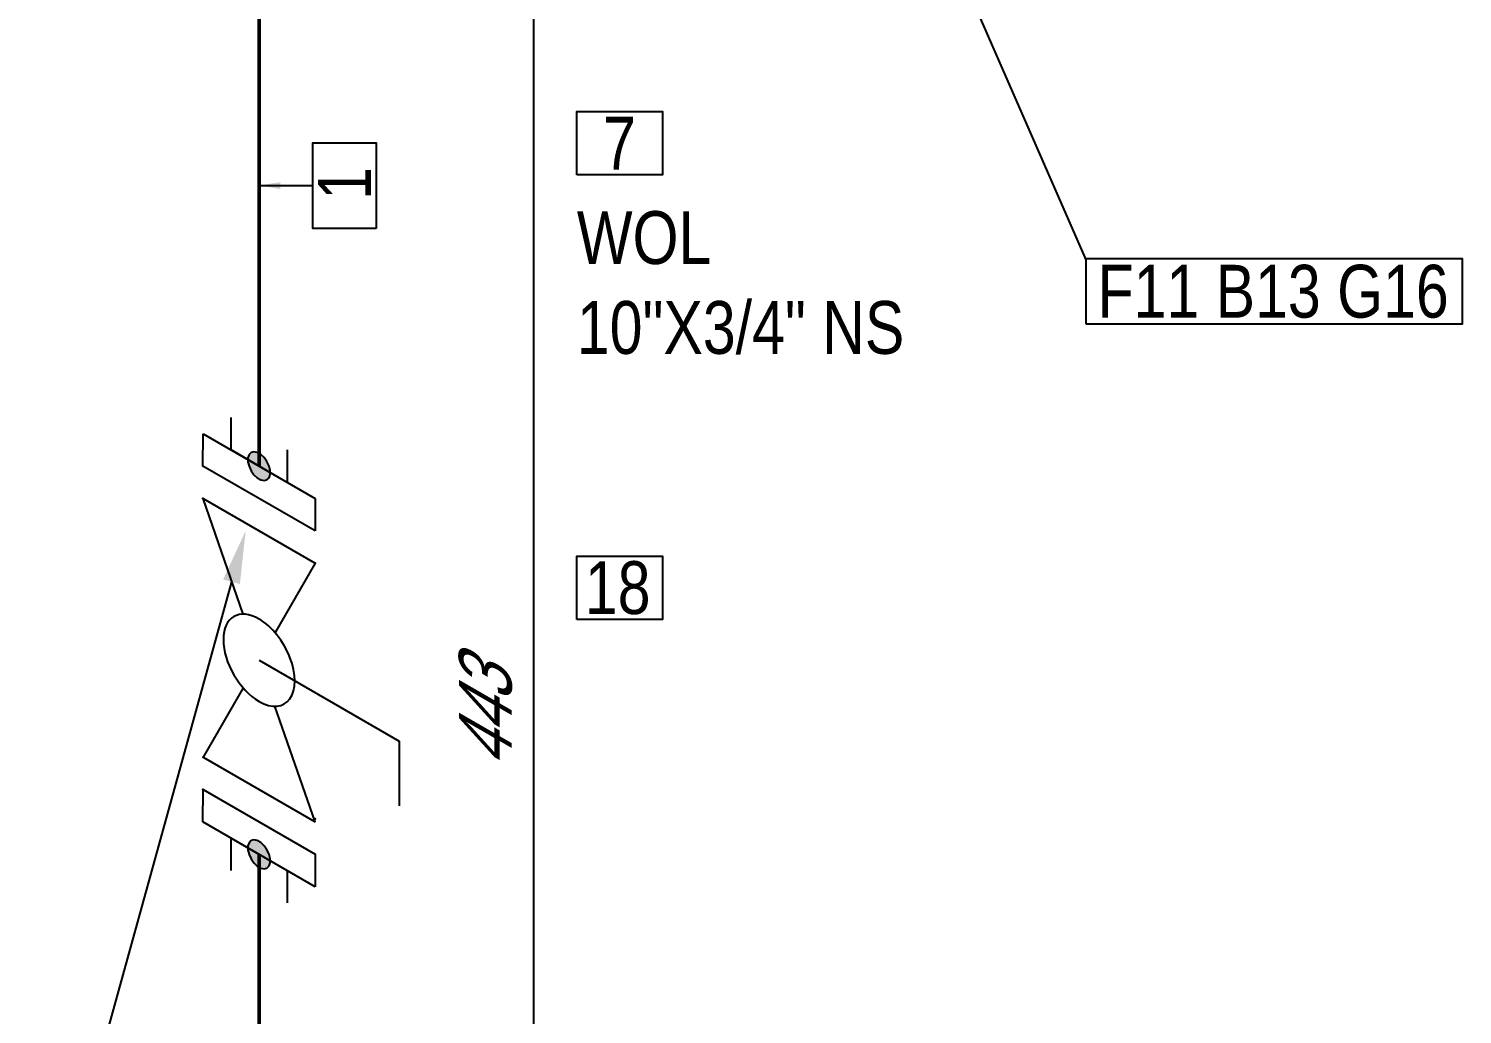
# Model space of a CAD drawing. Header units: millimetres. Extents: x 0 to 594, y 0 to 420.
# Drawn here: x 78.1 to 145.9, y 214.8 to 261.4 of the extents above; entities that cross this region are included whole.
import ezdxf
from ezdxf import colors
from ezdxf.entities.mleader import LeaderData, LeaderLine
from ezdxf.enums import TextEntityAlignment as Align
from ezdxf.math import Vec2, Vec3

# ---------------------------------------------------------------- set-up
doc = ezdxf.new("R2010")
doc.units = ezdxf.units.MM
doc.header["$LTSCALE"] = 0.25
for name, color, linetype in [('밸브', 4, 'Continuous'), ('용접', 1, 'Continuous'), ('주석', 7, 'Continuous'), ('치수', 1, 'Continuous')]:
    doc.layers.add(name, color=color, linetype=linetype)
doc.layers.add('파이프 작은 보어', color=30, linetype='Continuous', lineweight=50)
doc.styles.add('AdskIsoAnnotation', font='arial.ttf', dxfattribs={"width": 0.8, "height": 1})
doc.styles.add('AdskIsoMetric', font='arial.ttf', dxfattribs={"width": 0.8, "height": 2.5})
doc.styles.add('AdskIsoMetric30', font='arial.ttf', dxfattribs={"width": 0.8, "oblique": 30, "height": 2.5})
doc.styles.get("Standard").update_dxf_attribs({"font": 'arial.ttf'})
doc.dimstyles.new('AdskIsoMetric', dxfattribs={"dimtxt": 2.5, "dimasz": 2.5, "dimexe": 1, "dimexo": 2, "dimgap": 0.8, "dimtad": 1, "dimdec": 0, "dimrnd": 1, "dimzin": 0, "dimdsep": 46, "dimtxsty": 'AdskIsoMetric', "dimcen": 0, "dimclrt": 7, "dimadec": 0, "dimazin": 0, "dimtfac": 1, "dimtdec": 0, "dimtmove": 1, "dimatfit": 3, "dimfxl": 0, "dimfrac": 2, "dimtolj": 1, "dimtzin": 0, "dimarcsym": 0})

# ---------------------------------------------------------------- blocks, each defined once
blk = doc.blocks.new('플랜지-1-IsoLeft')
at = {"color": 0, "linetype": 'ByBlock', "lineweight": -2}
blk.add_wipeout([(-0.1326, -0.1276), (-0.221, -0.0765), (0.1326, 0.1276), (0.221, 0.0765)], dxfattribs=at)
at = {"color": 0, "linetype": 'ByBlock', "lineweight": -2, "extrusion": (0, 0.816497, 0.57735)}
for p, q in [((-0.221, -0.0765), (0.1326, 0.1276)), ((0.1326, 0.1276), (0.221, 0.0765)), ((0.221, 0.0765), (-0.1326, -0.1276)), ((-0.1326, -0.1276), (-0.221, -0.0765))]:
    blk.add_line(p, q, dxfattribs=at)
at = {"color": 0, "linetype": 'ByBlock', "lineweight": -2}
blk.add_wipeout([(-0.1326, -0.1276), (-0.221, -0.0765), (0.1326, 0.1276), (0.221, 0.0765)], dxfattribs=at)
at = {"color": 0, "linetype": 'ByBlock', "lineweight": -2, "extrusion": (0, 0.816497, 0.57735)}
for p, q in [((-0.221, -0.0765), (0.1326, 0.1276)), ((0.1326, 0.1276), (0.221, 0.0765)), ((0.221, 0.0765), (-0.1326, -0.1276)), ((-0.1326, -0.1276), (-0.221, -0.0765))]:
    blk.add_line(p, q, dxfattribs=at)
blk = doc.blocks.new('개스킷-1-IsoLeft')
at = {"color": 0, "linetype": 'ByBlock', "lineweight": -2}
for p in [(0.1238, 0.1326), (0.221, 0.0765), (-0.221, -0.0765), (-0.1326, -0.1276)]:
    blk.add_point(p, dxfattribs=at)
blk = doc.blocks.new('볼 밸브-1-IsoLeft')
at = {"color": 0, "linetype": 'ByBlock', "lineweight": -2, "extrusion": (0, 0.816497, 0.57735)}
for p, q in [((-0.5303, 0.1021), (-0.1768, 0.3062)), ((-0.1768, 0.3062), (-0.0503, 0.0872)), ((-0.1511, 0.0289), (-0.5303, 0.1021)), ((0.5303, -0.1021), (0.151, -0.0291)), ((0.0503, -0.0872), (0.1768, -0.3062)), ((0.1125, -0.065), (0.1125, -0.065)), ((0.1768, -0.3062), (0.5303, -0.1021))]:
    blk.add_line(p, q, dxfattribs=at)
at = {"linetype": 'ByBlock'}
for start_param, end_param in [(2.356194, 5.497787), (-0.785398, 2.356194)]:
    blk.add_ellipse((0, 0), major_axis=(-0.1592, 0), ratio=0.57735, start_param=start_param, end_param=end_param, dxfattribs=at)
blk = doc.blocks.new('Operator_Lever-2-IsoLeft')
at = {"color": 0, "linetype": 'ByBlock', "lineweight": -2, "extrusion": (0, -0.816497, -0.57735)}
for p, q in [((0, 0), (0.4419, 0.2552)), ((0.4419, 0.2552), (0.6187, 0.1531))]:
    blk.add_line(p, q, dxfattribs=at)
blk = doc.blocks.new('*D175')
at = {"layer": 'Defpoints', "color": 0}
for p in [(90.729, 273.381), (88.961, 195.468), (101.952, 187.968)]:
    blk.add_point(p, dxfattribs=at)
at = {"layer": '치수', "color": 0, "lineweight": -2}
for p, q in [((92.729, 272.226), (102.952, 266.324)), ((101.952, 264.401), (101.952, 190.468)), ((90.961, 194.313), (102.952, 187.39))]:
    blk.add_line(p, q, dxfattribs=at)
at = {"layer": '치수', "color": 0}
for points in [[(101.535, 264.401), (102.368, 264.401), (101.952, 266.901)], [(101.535, 190.468), (102.368, 190.468), (101.952, 187.968)]]:
    blk.add_solid(points, dxfattribs=at)
at = {"layer": '치수', "color": 7, "insert": (99.685, 228.743), "char_height": 2.5, "attachment_point": 5, "rotation": 90, "style": 'AdskIsoMetric30'}
blk.add_mtext('\\A1;443', dxfattribs=at)
blk = doc.blocks.new('SocketWeld-1-IsoLeft')
blk.add_hatch(color=256).paths.add_polyline_path([(-0.0294, -0.0234), (-0.0291, -0.0234), (-0.0288, -0.0235), (-0.0285, -0.0236), (-0.0283, -0.0237), (-0.028, -0.0238), (-0.0277, -0.0239), (-0.0274, -0.0239), (-0.0271, -0.024), (-0.0268, -0.0241), (-0.0265, -0.0242), (-0.0263, -0.0243), (-0.026, -0.0244), (-0.0257, -0.0244), (-0.0254, -0.0245), (-0.0251, -0.0246), (-0.0248, -0.0247), (-0.0246, -0.0248), (-0.0243, -0.0249), (-0.024, -0.0249), (-0.0237, -0.025), (-0.0234, -0.0251), (-0.0231, -0.0252), (-0.0228, -0.0253), (-0.0226, -0.0254), (-0.0223, -0.0254), (-0.022, -0.0255), (-0.0217, -0.0256), (-0.0214, -0.0257), (-0.0211, -0.0258), (-0.0209, -0.0259), (-0.0206, -0.0259), (-0.0203, -0.026), (-0.02, -0.0261), (-0.0197, -0.0262), (-0.0194, -0.0263), (-0.0191, -0.0264), (-0.0189, -0.0265), (-0.0186, -0.0265), (-0.0183, -0.0266), (-0.018, -0.0267), (-0.0177, -0.0268), (-0.0174, -0.0269), (-0.0172, -0.027), (-0.0169, -0.027), (-0.0166, -0.0271), (-0.0163, -0.0272), (-0.016, -0.0273), (-0.0157, -0.0274), (-0.0155, -0.0275), (-0.0155, -0.0275), (-0.0151, -0.0275), (-0.0148, -0.0275), (-0.0145, -0.0275), (-0.0142, -0.0276), (-0.0139, -0.0276), (-0.0136, -0.0276), (-0.0132, -0.0277), (-0.0129, -0.0277), (-0.0126, -0.0277), (-0.0123, -0.0277), (-0.012, -0.0278), (-0.0117, -0.0278), (-0.0114, -0.0278), (-0.011, -0.0279), (-0.0107, -0.0279), (-0.0104, -0.0279), (-0.0101, -0.0279), (-0.0098, -0.028), (-0.0095, -0.028), (-0.0091, -0.028), (-0.0088, -0.0281), (-0.0085, -0.0281), (-0.0082, -0.0281), (-0.0079, -0.0281), (-0.0076, -0.0282), (-0.0073, -0.0282), (-0.0069, -0.0282), (-0.0066, -0.0283), (-0.0063, -0.0283), (-0.006, -0.0283), (-0.0057, -0.0283), (-0.0054, -0.0284), (-0.005, -0.0284), (-0.0047, -0.0284), (-0.0044, -0.0285), (-0.0041, -0.0285), (-0.0038, -0.0285), (-0.0035, -0.0286), (-0.0032, -0.0286), (-0.0028, -0.0286), (-0.0025, -0.0286), (-0.0022, -0.0287), (-0.0019, -0.0287), (-0.0016, -0.0287), (-0.0013, -0.0288), (-0.0009, -0.0288), (-0.0006, -0.0288), (-0.0003, -0.0288), (0, -0.0289), (0, -0.0289), (0.0003, -0.0288), (0.0006, -0.0288), (0.0009, -0.0288), (0.0013, -0.0288), (0.0016, -0.0287), (0.0019, -0.0287), (0.0022, -0.0287), (0.0025, -0.0286), (0.0028, -0.0286), (0.0032, -0.0286), (0.0035, -0.0286), (0.0038, -0.0285), (0.0041, -0.0285), (0.0044, -0.0285), (0.0047, -0.0284), (0.005, -0.0284), (0.0054, -0.0284), (0.0057, -0.0283), (0.006, -0.0283), (0.0063, -0.0283), (0.0066, -0.0283), (0.0069, -0.0282), (0.0073, -0.0282), (0.0076, -0.0282), (0.0079, -0.0281), (0.0082, -0.0281), (0.0085, -0.0281), (0.0088, -0.0281), (0.0091, -0.028), (0.0095, -0.028), (0.0098, -0.028), (0.0101, -0.0279), (0.0104, -0.0279), (0.0107, -0.0279), (0.011, -0.0279), (0.0114, -0.0278), (0.0117, -0.0278), (0.012, -0.0278), (0.0123, -0.0277), (0.0126, -0.0277), (0.0129, -0.0277), (0.0132, -0.0277), (0.0136, -0.0276), (0.0139, -0.0276), (0.0142, -0.0276), (0.0145, -0.0275), (0.0148, -0.0275), (0.0151, -0.0275), (0.0155, -0.0275), (0.0155, -0.0275), (0.0157, -0.0274), (0.016, -0.0273), (0.0163, -0.0272), (0.0166, -0.0271), (0.0169, -0.027), (0.0172, -0.027), (0.0174, -0.0269), (0.0177, -0.0268), (0.018, -0.0267), (0.0183, -0.0266), (0.0186, -0.0265), (0.0189, -0.0265), (0.0191, -0.0264), (0.0194, -0.0263), (0.0197, -0.0262), (0.02, -0.0261), (0.0203, -0.026), (0.0206, -0.0259), (0.0209, -0.0259), (0.0211, -0.0258), (0.0214, -0.0257), (0.0217, -0.0256), (0.022, -0.0255), (0.0223, -0.0254), (0.0226, -0.0254), (0.0228, -0.0253), (0.0231, -0.0252), (0.0234, -0.0251), (0.0237, -0.025), (0.024, -0.0249), (0.0243, -0.0249), (0.0246, -0.0248), (0.0248, -0.0247), (0.0251, -0.0246), (0.0254, -0.0245), (0.0257, -0.0244), (0.026, -0.0244), (0.0263, -0.0243), (0.0265, -0.0242), (0.0268, -0.0241), (0.0271, -0.024), (0.0274, -0.0239), (0.0277, -0.0239), (0.028, -0.0238), (0.0283, -0.0237), (0.0285, -0.0236), (0.0288, -0.0235), (0.0291, -0.0234), (0.0294, -0.0234), (0.0294, -0.0234), (0.0296, -0.0232), (0.0298, -0.0231), (0.0301, -0.023), (0.0303, -0.0228), (0.0305, -0.0227), (0.0307, -0.0226), (0.031, -0.0224), (0.0312, -0.0223), (0.0314, -0.0222), (0.0316, -0.0221), (0.0319, -0.0219), (0.0321, -0.0218), (0.0323, -0.0217), (0.0325, -0.0215), (0.0328, -0.0214), (0.033, -0.0213), (0.0332, -0.0211), (0.0335, -0.021), (0.0337, -0.0209), (0.0339, -0.0207), (0.0341, -0.0206), (0.0344, -0.0205), (0.0346, -0.0204), (0.0348, -0.0202), (0.035, -0.0201), (0.0353, -0.02), (0.0355, -0.0198), (0.0357, -0.0197), (0.0359, -0.0196), (0.0362, -0.0194), (0.0364, -0.0193), (0.0366, -0.0192), (0.0368, -0.0191), (0.0371, -0.0189), (0.0373, -0.0188), (0.0375, -0.0187), (0.0377, -0.0185), (0.038, -0.0184), (0.0382, -0.0183), (0.0384, -0.0181), (0.0386, -0.018), (0.0389, -0.0179), (0.0391, -0.0177), (0.0393, -0.0176), (0.0395, -0.0175), (0.0398, -0.0174), (0.04, -0.0172), (0.0402, -0.0171), (0.0405, -0.017), (0.0405, -0.017), (0.0406, -0.0168), (0.0407, -0.0166), (0.0409, -0.0165), (0.041, -0.0163), (0.0412, -0.0161), (0.0413, -0.016), (0.0415, -0.0158), (0.0416, -0.0157), (0.0418, -0.0155), (0.0419, -0.0153), (0.042, -0.0152), (0.0422, -0.015), (0.0423, -0.0148), (0.0425, -0.0147), (0.0426, -0.0145), (0.0428, -0.0143), (0.0429, -0.0142), (0.0431, -0.014), (0.0432, -0.0138), (0.0433, -0.0137), (0.0435, -0.0135), (0.0436, -0.0134), (0.0438, -0.0132), (0.0439, -0.013), (0.0441, -0.0129), (0.0442, -0.0127), (0.0444, -0.0125), (0.0445, -0.0124), (0.0447, -0.0122), (0.0448, -0.012), (0.0449, -0.0119), (0.0451, -0.0117), (0.0452, -0.0115), (0.0454, -0.0114), (0.0455, -0.0112), (0.0457, -0.0111), (0.0458, -0.0109), (0.046, -0.0107), (0.0461, -0.0106), (0.0462, -0.0104), (0.0464, -0.0102), (0.0465, -0.0101), (0.0467, -0.0099), (0.0468, -0.0097), (0.047, -0.0096), (0.0471, -0.0094), (0.0473, -0.0092), (0.0474, -0.0091), (0.0476, -0.0089), (0.0476, -0.0089), (0.0476, -0.0087), (0.0477, -0.0086), (0.0477, -0.0084), (0.0478, -0.0082), (0.0478, -0.008), (0.0479, -0.0078), (0.0479, -0.0076), (0.048, -0.0075), (0.048, -0.0073), (0.0481, -0.0071), (0.0481, -0.0069), (0.0482, -0.0067), (0.0482, -0.0066), (0.0483, -0.0064), (0.0483, -0.0062), (0.0484, -0.006), (0.0484, -0.0058), (0.0485, -0.0056), (0.0485, -0.0055), (0.0486, -0.0053), (0.0486, -0.0051), (0.0487, -0.0049), (0.0487, -0.0047), (0.0488, -0.0046), (0.0488, -0.0044), (0.0489, -0.0042), (0.0489, -0.004), (0.049, -0.0038), (0.049, -0.0036), (0.0491, -0.0035), (0.0491, -0.0033), (0.0492, -0.0031), (0.0492, -0.0029), (0.0493, -0.0027), (0.0493, -0.0025), (0.0494, -0.0024), (0.0494, -0.0022), (0.0495, -0.002), (0.0495, -0.0018), (0.0496, -0.0016), (0.0496, -0.0015), (0.0497, -0.0013), (0.0497, -0.0011), (0.0498, -0.0009), (0.0498, -0.0007), (0.0499, -0.0005), (0.0499, -0.0004), (0.05, -0.0002), (0.05, 0), (0.05, 0), (0.05, 0.0002), (0.0499, 0.0004), (0.0499, 0.0005), (0.0498, 0.0007), (0.0498, 0.0009), (0.0497, 0.0011), (0.0497, 0.0013), (0.0496, 0.0015), (0.0496, 0.0016), (0.0495, 0.0018), (0.0495, 0.002), (0.0494, 0.0022), (0.0494, 0.0024), (0.0493, 0.0025), (0.0493, 0.0027), (0.0492, 0.0029), (0.0492, 0.0031), (0.0491, 0.0033), (0.0491, 0.0035), (0.049, 0.0036), (0.049, 0.0038), (0.0489, 0.004), (0.0489, 0.0042), (0.0488, 0.0044), (0.0488, 0.0046), (0.0487, 0.0047), (0.0487, 0.0049), (0.0486, 0.0051), (0.0486, 0.0053), (0.0485, 0.0055), (0.0485, 0.0056), (0.0484, 0.0058), (0.0484, 0.006), (0.0483, 0.0062), (0.0483, 0.0064), (0.0482, 0.0066), (0.0482, 0.0067), (0.0481, 0.0069), (0.0481, 0.0071), (0.048, 0.0073), (0.048, 0.0075), (0.0479, 0.0076), (0.0479, 0.0078), (0.0478, 0.008), (0.0478, 0.0082), (0.0477, 0.0084), (0.0477, 0.0086), (0.0476, 0.0087), (0.0476, 0.0089), (0.0476, 0.0089), (0.0474, 0.0091), (0.0473, 0.0092), (0.0471, 0.0094), (0.047, 0.0096), (0.0468, 0.0097), (0.0467, 0.0099), (0.0465, 0.0101), (0.0464, 0.0102), (0.0462, 0.0104), (0.0461, 0.0106), (0.046, 0.0107), (0.0458, 0.0109), (0.0457, 0.0111), (0.0455, 0.0112), (0.0454, 0.0114), (0.0452, 0.0115), (0.0451, 0.0117), (0.0449, 0.0119), (0.0448, 0.012), (0.0447, 0.0122), (0.0445, 0.0124), (0.0444, 0.0125), (0.0442, 0.0127), (0.0441, 0.0129), (0.0439, 0.013), (0.0438, 0.0132), (0.0436, 0.0134), (0.0435, 0.0135), (0.0433, 0.0137), (0.0432, 0.0138), (0.0431, 0.014), (0.0429, 0.0142), (0.0428, 0.0143), (0.0426, 0.0145), (0.0425, 0.0147), (0.0423, 0.0148), (0.0422, 0.015), (0.042, 0.0152), (0.0419, 0.0153), (0.0418, 0.0155), (0.0416, 0.0157), (0.0415, 0.0158), (0.0413, 0.016), (0.0412, 0.0161), (0.041, 0.0163), (0.0409, 0.0165), (0.0407, 0.0166), (0.0406, 0.0168), (0.0405, 0.017), (0.0405, 0.017), (0.0402, 0.0171), (0.04, 0.0172), (0.0398, 0.0174), (0.0395, 0.0175), (0.0393, 0.0176), (0.0391, 0.0177), (0.0389, 0.0179), (0.0386, 0.018), (0.0384, 0.0181), (0.0382, 0.0183), (0.038, 0.0184), (0.0377, 0.0185), (0.0375, 0.0187), (0.0373, 0.0188), (0.0371, 0.0189), (0.0368, 0.0191), (0.0366, 0.0192), (0.0364, 0.0193), (0.0362, 0.0194), (0.0359, 0.0196), (0.0357, 0.0197), (0.0355, 0.0198), (0.0353, 0.02), (0.035, 0.0201), (0.0348, 0.0202), (0.0346, 0.0204), (0.0344, 0.0205), (0.0341, 0.0206), (0.0339, 0.0207), (0.0337, 0.0209), (0.0335, 0.021), (0.0332, 0.0211), (0.033, 0.0213), (0.0328, 0.0214), (0.0325, 0.0215), (0.0323, 0.0217), (0.0321, 0.0218), (0.0319, 0.0219), (0.0316, 0.0221), (0.0314, 0.0222), (0.0312, 0.0223), (0.031, 0.0224), (0.0307, 0.0226), (0.0305, 0.0227), (0.0303, 0.0228), (0.0301, 0.023), (0.0298, 0.0231), (0.0296, 0.0232), (0.0294, 0.0234), (0.0294, 0.0234), (0.0291, 0.0234), (0.0288, 0.0235), (0.0285, 0.0236), (0.0283, 0.0237), (0.028, 0.0238), (0.0277, 0.0239), (0.0274, 0.0239), (0.0271, 0.024), (0.0268, 0.0241), (0.0265, 0.0242), (0.0263, 0.0243), (0.026, 0.0244), (0.0257, 0.0244), (0.0254, 0.0245), (0.0251, 0.0246), (0.0248, 0.0247), (0.0246, 0.0248), (0.0243, 0.0249), (0.024, 0.0249), (0.0237, 0.025), (0.0234, 0.0251), (0.0231, 0.0252), (0.0228, 0.0253), (0.0226, 0.0254), (0.0223, 0.0254), (0.022, 0.0255), (0.0217, 0.0256), (0.0214, 0.0257), (0.0211, 0.0258), (0.0209, 0.0259), (0.0206, 0.0259), (0.0203, 0.026), (0.02, 0.0261), (0.0197, 0.0262), (0.0194, 0.0263), (0.0191, 0.0264), (0.0189, 0.0265), (0.0186, 0.0265), (0.0183, 0.0266), (0.018, 0.0267), (0.0177, 0.0268), (0.0174, 0.0269), (0.0172, 0.027), (0.0169, 0.027), (0.0166, 0.0271), (0.0163, 0.0272), (0.016, 0.0273), (0.0157, 0.0274), (0.0155, 0.0275), (0.0155, 0.0275), (0.0151, 0.0275), (0.0148, 0.0275), (0.0145, 0.0275), (0.0142, 0.0276), (0.0139, 0.0276), (0.0136, 0.0276), (0.0132, 0.0277), (0.0129, 0.0277), (0.0126, 0.0277), (0.0123, 0.0277), (0.012, 0.0278), (0.0117, 0.0278), (0.0114, 0.0278), (0.011, 0.0279), (0.0107, 0.0279), (0.0104, 0.0279), (0.0101, 0.0279), (0.0098, 0.028), (0.0095, 0.028), (0.0091, 0.028), (0.0088, 0.0281), (0.0085, 0.0281), (0.0082, 0.0281), (0.0079, 0.0281), (0.0076, 0.0282), (0.0073, 0.0282), (0.0069, 0.0282), (0.0066, 0.0283), (0.0063, 0.0283), (0.006, 0.0283), (0.0057, 0.0283), (0.0054, 0.0284), (0.005, 0.0284), (0.0047, 0.0284), (0.0044, 0.0285), (0.0041, 0.0285), (0.0038, 0.0285), (0.0035, 0.0286), (0.0032, 0.0286), (0.0028, 0.0286), (0.0025, 0.0286), (0.0022, 0.0287), (0.0019, 0.0287), (0.0016, 0.0287), (0.0013, 0.0288), (0.0009, 0.0288), (0.0006, 0.0288), (0.0003, 0.0288), (0, 0.0289), (0, 0.0289), (-0.0003, 0.0288), (-0.0006, 0.0288), (-0.0009, 0.0288), (-0.0013, 0.0288), (-0.0016, 0.0287), (-0.0019, 0.0287), (-0.0022, 0.0287), (-0.0025, 0.0286), (-0.0028, 0.0286), (-0.0032, 0.0286), (-0.0035, 0.0286), (-0.0038, 0.0285), (-0.0041, 0.0285), (-0.0044, 0.0285), (-0.0047, 0.0284), (-0.005, 0.0284), (-0.0054, 0.0284), (-0.0057, 0.0283), (-0.006, 0.0283), (-0.0063, 0.0283), (-0.0066, 0.0283), (-0.0069, 0.0282), (-0.0073, 0.0282), (-0.0076, 0.0282), (-0.0079, 0.0281), (-0.0082, 0.0281), (-0.0085, 0.0281), (-0.0088, 0.0281), (-0.0091, 0.028), (-0.0095, 0.028), (-0.0098, 0.028), (-0.0101, 0.0279), (-0.0104, 0.0279), (-0.0107, 0.0279), (-0.011, 0.0279), (-0.0114, 0.0278), (-0.0117, 0.0278), (-0.012, 0.0278), (-0.0123, 0.0277), (-0.0126, 0.0277), (-0.0129, 0.0277), (-0.0132, 0.0277), (-0.0136, 0.0276), (-0.0139, 0.0276), (-0.0142, 0.0276), (-0.0145, 0.0275), (-0.0148, 0.0275), (-0.0151, 0.0275), (-0.0155, 0.0275), (-0.0155, 0.0275), (-0.0157, 0.0274), (-0.016, 0.0273), (-0.0163, 0.0272), (-0.0166, 0.0271), (-0.0169, 0.027), (-0.0172, 0.027), (-0.0174, 0.0269), (-0.0177, 0.0268), (-0.018, 0.0267), (-0.0183, 0.0266), (-0.0186, 0.0265), (-0.0189, 0.0265), (-0.0191, 0.0264), (-0.0194, 0.0263), (-0.0197, 0.0262), (-0.02, 0.0261), (-0.0203, 0.026), (-0.0206, 0.0259), (-0.0209, 0.0259), (-0.0211, 0.0258), (-0.0214, 0.0257), (-0.0217, 0.0256), (-0.022, 0.0255), (-0.0223, 0.0254), (-0.0226, 0.0254), (-0.0228, 0.0253), (-0.0231, 0.0252), (-0.0234, 0.0251), (-0.0237, 0.025), (-0.024, 0.0249), (-0.0243, 0.0249), (-0.0246, 0.0248), (-0.0248, 0.0247), (-0.0251, 0.0246), (-0.0254, 0.0245), (-0.0257, 0.0244), (-0.026, 0.0244), (-0.0263, 0.0243), (-0.0265, 0.0242), (-0.0268, 0.0241), (-0.0271, 0.024), (-0.0274, 0.0239), (-0.0277, 0.0239), (-0.028, 0.0238), (-0.0283, 0.0237), (-0.0285, 0.0236), (-0.0288, 0.0235), (-0.0291, 0.0234), (-0.0294, 0.0234), (-0.0294, 0.0234), (-0.0296, 0.0232), (-0.0298, 0.0231), (-0.0301, 0.023), (-0.0303, 0.0228), (-0.0305, 0.0227), (-0.0307, 0.0226), (-0.031, 0.0224), (-0.0312, 0.0223), (-0.0314, 0.0222), (-0.0316, 0.0221), (-0.0319, 0.0219), (-0.0321, 0.0218), (-0.0323, 0.0217), (-0.0325, 0.0215), (-0.0328, 0.0214), (-0.033, 0.0213), (-0.0332, 0.0211), (-0.0335, 0.021), (-0.0337, 0.0209), (-0.0339, 0.0207), (-0.0341, 0.0206), (-0.0344, 0.0205), (-0.0346, 0.0204), (-0.0348, 0.0202), (-0.035, 0.0201), (-0.0353, 0.02), (-0.0355, 0.0198), (-0.0357, 0.0197), (-0.0359, 0.0196), (-0.0362, 0.0194), (-0.0364, 0.0193), (-0.0366, 0.0192), (-0.0368, 0.0191), (-0.0371, 0.0189), (-0.0373, 0.0188), (-0.0375, 0.0187), (-0.0377, 0.0185), (-0.038, 0.0184), (-0.0382, 0.0183), (-0.0384, 0.0181), (-0.0386, 0.018), (-0.0389, 0.0179), (-0.0391, 0.0177), (-0.0393, 0.0176), (-0.0395, 0.0175), (-0.0398, 0.0174), (-0.04, 0.0172), (-0.0402, 0.0171), (-0.0405, 0.017), (-0.0405, 0.017), (-0.0406, 0.0168), (-0.0407, 0.0166), (-0.0409, 0.0165), (-0.041, 0.0163), (-0.0412, 0.0161), (-0.0413, 0.016), (-0.0415, 0.0158), (-0.0416, 0.0157), (-0.0418, 0.0155), (-0.0419, 0.0153), (-0.042, 0.0152), (-0.0422, 0.015), (-0.0423, 0.0148), (-0.0425, 0.0147), (-0.0426, 0.0145), (-0.0428, 0.0143), (-0.0429, 0.0142), (-0.0431, 0.014), (-0.0432, 0.0138), (-0.0433, 0.0137), (-0.0435, 0.0135), (-0.0436, 0.0134), (-0.0438, 0.0132), (-0.0439, 0.013), (-0.0441, 0.0129), (-0.0442, 0.0127), (-0.0444, 0.0125), (-0.0445, 0.0124), (-0.0447, 0.0122), (-0.0448, 0.012), (-0.0449, 0.0119), (-0.0451, 0.0117), (-0.0452, 0.0115), (-0.0454, 0.0114), (-0.0455, 0.0112), (-0.0457, 0.0111), (-0.0458, 0.0109), (-0.046, 0.0107), (-0.0461, 0.0106), (-0.0462, 0.0104), (-0.0464, 0.0102), (-0.0465, 0.0101), (-0.0467, 0.0099), (-0.0468, 0.0097), (-0.047, 0.0096), (-0.0471, 0.0094), (-0.0473, 0.0092), (-0.0474, 0.0091), (-0.0476, 0.0089), (-0.0476, 0.0089), (-0.0476, 0.0087), (-0.0477, 0.0086), (-0.0477, 0.0084), (-0.0478, 0.0082), (-0.0478, 0.008), (-0.0479, 0.0078), (-0.0479, 0.0076), (-0.048, 0.0075), (-0.048, 0.0073), (-0.0481, 0.0071), (-0.0481, 0.0069), (-0.0482, 0.0067), (-0.0482, 0.0066), (-0.0483, 0.0064), (-0.0483, 0.0062), (-0.0484, 0.006), (-0.0484, 0.0058), (-0.0485, 0.0056), (-0.0485, 0.0055), (-0.0486, 0.0053), (-0.0486, 0.0051), (-0.0487, 0.0049), (-0.0487, 0.0047), (-0.0488, 0.0046), (-0.0488, 0.0044), (-0.0489, 0.0042), (-0.0489, 0.004), (-0.049, 0.0038), (-0.049, 0.0036), (-0.0491, 0.0035), (-0.0491, 0.0033), (-0.0492, 0.0031), (-0.0492, 0.0029), (-0.0493, 0.0027), (-0.0493, 0.0025), (-0.0494, 0.0024), (-0.0494, 0.0022), (-0.0495, 0.002), (-0.0495, 0.0018), (-0.0496, 0.0016), (-0.0496, 0.0015), (-0.0497, 0.0013), (-0.0497, 0.0011), (-0.0498, 0.0009), (-0.0498, 0.0007), (-0.0499, 0.0005), (-0.0499, 0.0004), (-0.05, 0.0002), (-0.05, 0), (-0.05, 0), (-0.05, -0.0002), (-0.0499, -0.0004), (-0.0499, -0.0005), (-0.0498, -0.0007), (-0.0498, -0.0009), (-0.0497, -0.0011), (-0.0497, -0.0013), (-0.0496, -0.0015), (-0.0496, -0.0016), (-0.0495, -0.0018), (-0.0495, -0.002), (-0.0494, -0.0022), (-0.0494, -0.0024), (-0.0493, -0.0025), (-0.0493, -0.0027), (-0.0492, -0.0029), (-0.0492, -0.0031), (-0.0491, -0.0033), (-0.0491, -0.0035), (-0.049, -0.0036), (-0.049, -0.0038), (-0.0489, -0.004), (-0.0489, -0.0042), (-0.0488, -0.0044), (-0.0488, -0.0046), (-0.0487, -0.0047), (-0.0487, -0.0049), (-0.0486, -0.0051), (-0.0486, -0.0053), (-0.0485, -0.0055), (-0.0485, -0.0056), (-0.0484, -0.0058), (-0.0484, -0.006), (-0.0483, -0.0062), (-0.0483, -0.0064), (-0.0482, -0.0066), (-0.0482, -0.0067), (-0.0481, -0.0069), (-0.0481, -0.0071), (-0.048, -0.0073), (-0.048, -0.0075), (-0.0479, -0.0076), (-0.0479, -0.0078), (-0.0478, -0.008), (-0.0478, -0.0082), (-0.0477, -0.0084), (-0.0477, -0.0086), (-0.0476, -0.0087), (-0.0476, -0.0089), (-0.0476, -0.0089), (-0.0474, -0.0091), (-0.0473, -0.0092), (-0.0471, -0.0094), (-0.047, -0.0096), (-0.0468, -0.0097), (-0.0467, -0.0099), (-0.0465, -0.0101), (-0.0464, -0.0102), (-0.0462, -0.0104), (-0.0461, -0.0106), (-0.046, -0.0107), (-0.0458, -0.0109), (-0.0457, -0.0111), (-0.0455, -0.0112), (-0.0454, -0.0114), (-0.0452, -0.0115), (-0.0451, -0.0117), (-0.0449, -0.0119), (-0.0448, -0.012), (-0.0447, -0.0122), (-0.0445, -0.0124), (-0.0444, -0.0125), (-0.0442, -0.0127), (-0.0441, -0.0129), (-0.0439, -0.013), (-0.0438, -0.0132), (-0.0436, -0.0134), (-0.0435, -0.0135), (-0.0433, -0.0137), (-0.0432, -0.0138), (-0.0431, -0.014), (-0.0429, -0.0142), (-0.0428, -0.0143), (-0.0426, -0.0145), (-0.0425, -0.0147), (-0.0423, -0.0148), (-0.0422, -0.015), (-0.042, -0.0152), (-0.0419, -0.0153), (-0.0418, -0.0155), (-0.0416, -0.0157), (-0.0415, -0.0158), (-0.0413, -0.016), (-0.0412, -0.0161), (-0.041, -0.0163), (-0.0409, -0.0165), (-0.0407, -0.0166), (-0.0406, -0.0168), (-0.0405, -0.017), (-0.0405, -0.017), (-0.0402, -0.0171), (-0.04, -0.0172), (-0.0398, -0.0174), (-0.0395, -0.0175), (-0.0393, -0.0176), (-0.0391, -0.0177), (-0.0389, -0.0179), (-0.0386, -0.018), (-0.0384, -0.0181), (-0.0382, -0.0183), (-0.038, -0.0184), (-0.0377, -0.0185), (-0.0375, -0.0187), (-0.0373, -0.0188), (-0.0371, -0.0189), (-0.0368, -0.0191), (-0.0366, -0.0192), (-0.0364, -0.0193), (-0.0362, -0.0194), (-0.0359, -0.0196), (-0.0357, -0.0197), (-0.0355, -0.0198), (-0.0353, -0.02), (-0.035, -0.0201), (-0.0348, -0.0202), (-0.0346, -0.0204), (-0.0344, -0.0205), (-0.0341, -0.0206), (-0.0339, -0.0207), (-0.0337, -0.0209), (-0.0335, -0.021), (-0.0332, -0.0211), (-0.033, -0.0213), (-0.0328, -0.0214), (-0.0325, -0.0215), (-0.0323, -0.0217), (-0.0321, -0.0218), (-0.0319, -0.0219), (-0.0316, -0.0221), (-0.0314, -0.0222), (-0.0312, -0.0223), (-0.031, -0.0224), (-0.0307, -0.0226), (-0.0305, -0.0227), (-0.0303, -0.0228), (-0.0301, -0.023), (-0.0298, -0.0231), (-0.0296, -0.0232)], flags=0)
at = {"color": 0, "linetype": 'ByBlock', "lineweight": -2, "extrusion": (0, 0.816497, 0.57735)}
for p, q in [((0, 0.1021), (0.0884, 0.051)), ((0.0884, 0.051), (-0.0884, -0.051)), ((-0.0476, 0.0089), (-0.05, 0)), ((-0.05, 0), (-0.0476, -0.0089)), ((-0.0405, 0.017), (-0.0476, 0.0089)), ((-0.0294, 0.0234), (-0.0405, 0.017)), ((-0.0155, 0.0275), (-0.0294, 0.0234)), ((0, 0.0289), (-0.0155, 0.0275)), ((0.0155, 0.0275), (0, 0.0289)), ((0.0294, 0.0234), (0.0155, 0.0275)), ((0.0405, 0.017), (0.0294, 0.0234)), ((0.0476, 0.0089), (0.0405, 0.017)), ((0.05, 0), (0.0476, 0.0089)), ((0.0476, -0.0089), (0.05, 0)), ((-0.0884, -0.051), (-0.1768, 0)), ((-0.0476, -0.0089), (-0.0405, -0.017)), ((-0.0405, -0.017), (-0.0294, -0.0234)), ((-0.0294, -0.0234), (-0.0155, -0.0275)), ((-0.0155, -0.0275), (0, -0.0289)), ((0, -0.0289), (0.0155, -0.0275)), ((0.0155, -0.0275), (0.0294, -0.0234)), ((0.0294, -0.0234), (0.0405, -0.017)), ((0.0405, -0.017), (0.0476, -0.0089))]:
    blk.add_line(p, q, dxfattribs=at)
blk = doc.blocks.new('AnnoRect')
at = {"color": 0, "linetype": 'ByBlock', "lineweight": -2}
blk.add_wipeout([(-0.8095, -0.6), (-0.8095, 0.6), (0.8095, 0.6), (0.8095, -0.6)], dxfattribs=at)
blk.add_lwpolyline([(-0.8095, -0.6), (-0.8095, 0.6), (0.8095, 0.6), (0.8095, -0.6)], close=True, dxfattribs=at)
at = {"color": 0, "linetype": 'ByBlock', "lineweight": -2, "style": 'AdskIsoAnnotation', "width": 0.8}
blk.add_attdef('XX', text='', height=1, dxfattribs=at).set_placement((0, 0), align=Align.MIDDLE_CENTER)

msp = doc.modelspace()

# ---------------------------------------------------------------- block references
at = {"layer": '밸브', "xscale": 15, "yscale": 15, "zscale": 15}
for name, p, rotation in [('개스킷-1-IsoLeft', (88.961, 238.423), 299.9999999999999), ('플랜지-1-IsoLeft', (88.961, 223.114), 119.9999999998075)]:
    msp.add_blockref(name, p, dxfattribs=dict(at, rotation=rotation))
at = {"layer": '주석'}
ref = msp.add_blockref('AnnoRect', (106.024, 256.007), dxfattribs=dict(at, xscale=2.5, yscale=2.5, zscale=2.5))
ref.add_attrib('XX_001', '7', (105.244, 254.757), dxfattribs={"layer": '0', "color": 0, "linetype": 'ByBlock', "lineweight": -2, "height": 2.5, "style": 'AdskIsoAnnotation', "width": 0.8})
ref = msp.add_blockref('AnnoRect', (106.024, 234.956), dxfattribs=dict(at, xscale=2.5, yscale=2.5, zscale=2.5))
ref.add_attrib('XX_001', '18', (104.379, 233.722), dxfattribs={"layer": '0', "color": 0, "linetype": 'ByBlock', "lineweight": -2, "height": 2.5, "style": 'AdskIsoAnnotation', "width": 0.8})

# ---------------------------------------------------------------- texts
at = {"layer": '주석', "char_height": 2.5, "attachment_point": 7, "style": 'AdskIsoAnnotation'}
for s, insert in [('{\\Q0;WOL}', (104, 250.254)), ('{\\Q0;10"X3/4" NS}', (104, 246))]:
    msp.add_mtext(s, dxfattribs=dict(at, insert=insert))

# ---------------------------------------------------------------- leaders
at = {"layer": '주석'}
ml = msp.add_multileader_mtext('Standard', dxfattribs=at)
ml.set_content('')
ml.set_leader_properties()
ml.build(insert=Vec2(0, 0))
ml.multileader.update_dxf_attribs({"dogleg_length": 0, "arrow_head_size": 2.5})
ctx = ml.context
ctx.base_point, ctx.arrow_head_size = Vec3(128.098, 250.448), 2.5
notes = []
notes.append((ctx, [(0, (1, 1, 0), (128.098, 250.448), (-1, 0), 0, [(0, [(113.278, 284.358)], 0, [])])]))
ctx.mtext, ml.multileader.dxf.content_type = None, 0
ml = msp.add_multileader_mtext('Standard', dxfattribs=at)
ml.set_content('')
ml.set_leader_properties()
ml.build(insert=Vec2(0, 0))
ml.multileader.update_dxf_attribs({"dogleg_length": 0, "arrow_head_size": 0})
ctx = ml.context
ctx.base_point, ctx.arrow_head_size = Vec3(91.5, 254), 0
notes.append((ctx, [(0, (1, 1, 0), (91.5, 254), (-1, 0), 0, [(0, [(88.961, 254)], 0, [])])]))
ctx.mtext, ml.multileader.dxf.content_type = None, 0
for ctx, leaders in notes:
    for number, flags, end, landing, length, lines in leaders:
        leader = LeaderData()
        leader.index, (leader.has_last_leader_line, leader.has_dogleg_vector, leader.attachment_direction) = number, flags
        leader.last_leader_point, leader.dogleg_vector, leader.dogleg_length = Vec3(end), Vec3(landing), length
        for number, points, colour, breaks in lines:
            line = LeaderLine()
            line.index, line.vertices, line.color, line.breaks = number, Vec3.list(points), colors.encode_raw_color(colour), breaks
            leader.lines.append(line)
        ctx.leaders.append(leader)

# ---------------------------------------------------------------- next in the draw order: linework, layer by layer
at = {"layer": '파이프 작은 보어'}
msp.add_lwpolyline([(88.961, 198.53), (88.961, 222.349)], dxfattribs=at)

# ---------------------------------------------------------------- next in the draw order: block references
at = {"layer": '밸브', "xscale": 15, "yscale": 15, "zscale": 15}
for name, p, rotation in [('볼 밸브-1-IsoLeft', (88.961, 231.534), 299.999999999976), ('Operator_Lever-2-IsoLeft', (88.961, 231.534), 299.999999999976), ('개스킷-1-IsoLeft', (88.961, 224.645), 300.0000000001925)]:
    msp.add_blockref(name, p, dxfattribs=dict(at, rotation=rotation))
at = {"layer": '용접', "xscale": 15, "yscale": 15, "zscale": 15, "rotation": 119.9999999998976}
msp.add_blockref('SocketWeld-1-IsoLeft', (88.961, 222.349), dxfattribs=at)
at = {"layer": '주석'}
ref = msp.add_blockref('AnnoRect', (137, 249), dxfattribs=dict(at, xscale=10.99630996309963, yscale=2.586971350613916, zscale=2.5))
ref.add_attrib('XX_001', 'F11 B13 G16', (128.64, 247.751), dxfattribs={"layer": '0', "color": 0, "linetype": 'ByBlock', "lineweight": -2, "height": 2.5, "style": 'AdskIsoAnnotation', "width": 0.8})

# ---------------------------------------------------------------- next in the draw order: block references
at = {"layer": '밸브', "xscale": 15, "yscale": 15, "zscale": 15, "rotation": 299.9999999999999}
msp.add_blockref('플랜지-1-IsoLeft', (88.961, 239.954), dxfattribs=at)

# ---------------------------------------------------------------- next in the draw order: linework, layer by layer
at = {"layer": '파이프 작은 보어'}
msp.add_lwpolyline([(88.961, 240.72), (88.961, 267.33)], dxfattribs=at)

# ---------------------------------------------------------------- next in the draw order: block references
at = {"layer": '용접', "xscale": 15, "yscale": 15, "zscale": 15, "rotation": 299.9999999998976}
msp.add_blockref('SocketWeld-1-IsoLeft', (88.961, 240.72), dxfattribs=at)

# ---------------------------------------------------------------- next in the draw order: dimensions: what is measured, and where the dimension line sits
at = {"layer": '치수'}
dim = msp.add_linear_dim(base=(101.952, 187.968), p1=(90.729, 273.381), p2=(88.961, 195.468), angle=270, text='443', dimstyle='AdskIsoMetric', override={"dimtad": 0, "dimlfac": 5.689893, "dimtxsty": 'AdskIsoMetric30', "dimse1": 0, "dimse2": 0, "dimsd1": 0, "dimsd2": 0, "dimtmove": 1}, dxfattribs=at)
dim.commit()
dim.dimension.update_dxf_attribs({"geometry": '*D175', "text_midpoint": (99.685, 228.743), "dimtype": 160})

# ---------------------------------------------------------------- next in the draw order: leaders
at = {"layer": '주석'}
ml = msp.add_multileader_mtext('Standard', dxfattribs=at)
ml.set_content('')
ml.set_leader_properties()
ml.build(insert=Vec2(0, 0))
ml.multileader.update_dxf_attribs({"dogleg_length": 0, "arrow_head_size": 2.5})
ctx = ml.context
ctx.base_point, ctx.arrow_head_size = Vec3(78.06, 200.551), 2.5
notes = []
notes.append((ctx, [(0, (1, 1, 0), (78.06, 200.551), (-1, 0), 0, [(0, [(88.326, 237.658)], 0, [])])]))
ctx.mtext, ml.multileader.dxf.content_type = None, 0
for ctx, leaders in notes:
    for number, flags, end, landing, length, lines in leaders:
        leader = LeaderData()
        leader.index, (leader.has_last_leader_line, leader.has_dogleg_vector, leader.attachment_direction) = number, flags
        leader.last_leader_point, leader.dogleg_vector, leader.dogleg_length = Vec3(end), Vec3(landing), length
        for number, points, colour, breaks in lines:
            line = LeaderLine()
            line.index, line.vertices, line.color, line.breaks = number, Vec3.list(points), colors.encode_raw_color(colour), breaks
            leader.lines.append(line)
        ctx.leaders.append(leader)

# ---------------------------------------------------------------- next in the draw order: block references
ref = msp.add_blockref('AnnoRect', (93, 254), dxfattribs=dict(at, xscale=2.5, yscale=2.5, zscale=2.5, rotation=89.99999999999628))
ref.add_attrib('XX_001', '1', (94.255, 253.327), dxfattribs={"layer": '0', "color": 0, "linetype": 'ByBlock', "lineweight": -2, "height": 2.5, "rotation": 90, "style": 'AdskIsoAnnotation', "width": 0.8})

doc.saveas('drawing.dxf')
